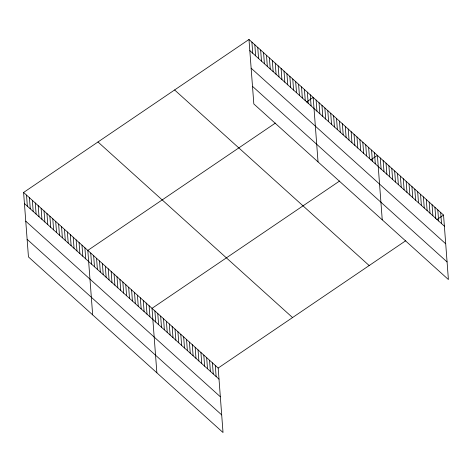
<?xml version="1.0" encoding="UTF-8"?>
<svg xmlns="http://www.w3.org/2000/svg" width="472" height="472" viewBox="0 0 472 472"><rect width="100%" height="100%" fill="white"/><g stroke="black" fill="none" stroke-linecap="round" stroke-linejoin="round"><path stroke-width="0.71" d="M23.6 192.458L218.176 368.042L223.02 432.517L28.45 256.927L23.6 192.458L248.98 39.483L443.55 215.073L448.4 279.542L253.824 103.958L248.98 39.483M275.436 123.05L87.81 250.402L92.66 314.871M306.428 102.017L313.19 97.427L318.034 161.902M339.645 180.994L152.019 308.346L156.869 372.815M370.638 159.961L377.399 155.371L382.243 219.846M218.176 368.042L405.802 240.69M436.789 219.657L443.55 215.073M249.812 50.592L444.388 226.177M251.139 68.204L445.71 243.788M252.502 86.346L447.078 261.936M174.605 89.963L369.175 265.553M97.975 141.978L292.551 317.562M24.438 203.568L219.008 379.152M25.759 221.173L220.335 396.763M27.122 239.322L221.698 414.906M440.677 212.477L441.509 223.58M437.798 209.881L438.635 220.99M434.924 207.285L435.756 218.394M432.045 204.689L432.883 215.798M429.172 202.093L430.004 213.202M426.293 199.497L427.13 210.606M423.419 196.901L424.251 208.01M420.54 194.305L421.378 205.414M417.667 191.709L418.499 202.818M414.788 189.113L415.625 200.222M411.914 186.517L412.746 197.626M409.035 183.921L409.873 195.03M406.162 181.325L406.994 192.434M403.283 178.729L404.12 189.838M400.409 176.133L401.241 187.242M397.53 173.543L398.368 184.646M394.657 170.947L395.489 182.05M391.778 168.351L392.615 179.46M388.904 165.755L389.736 176.864M386.025 163.159L386.863 174.268M383.152 160.563L383.984 171.672M380.273 157.967L381.111 169.076M374.479 152.739L375.311 163.843M371.558 150.102L372.396 161.212M368.644 147.47L369.476 158.58M365.723 144.833L366.555 155.943M362.803 142.202L363.641 153.311M359.882 139.57L360.72 150.674M356.968 136.933L357.8 148.043M354.047 134.302L354.885 145.411M351.127 131.664L351.964 142.774M348.212 129.033L349.044 140.143M345.292 126.396L346.129 137.505M342.371 123.764L343.209 134.874M339.457 121.133L340.288 132.243M336.536 118.496L337.374 129.605M333.615 115.864L334.453 126.974M330.701 113.227L331.533 124.337M327.78 110.595L328.618 121.705M324.86 107.964L325.698 119.074M321.945 105.327L322.777 116.436M319.025 102.695L319.863 113.805M316.104 100.058L316.942 111.168M310.269 94.795L311.101 105.899M307.349 92.158L308.187 103.268M304.434 89.527L305.266 100.636M301.514 86.889L302.346 97.999M298.593 84.258L299.431 95.368M295.673 81.626L296.51 92.73M292.758 78.989L293.59 90.099M289.837 76.358L290.675 87.468M286.917 73.721L287.755 84.83M284.002 71.089L284.834 82.199M281.082 68.458L281.92 79.561M278.161 65.82L278.999 76.93M275.247 63.189L276.079 74.299M272.326 60.552L273.164 71.661M269.406 57.92L270.244 69.03M266.491 55.283L267.323 66.393M263.571 52.652L264.408 63.761M260.65 50.02L261.488 61.13M257.736 47.383L258.567 58.493M254.815 44.751L255.653 55.861M251.895 42.114L252.732 53.224M215.297 365.446L216.135 376.556M212.424 362.85L213.255 373.96M209.544 360.254L210.382 371.364M206.671 357.658L207.503 368.768M203.792 355.062L204.63 366.172M200.919 352.472L201.75 363.576M198.039 349.876L198.877 360.98M195.166 347.28L195.998 358.39M192.287 344.684L193.125 355.794M189.414 342.088L190.245 353.198M186.534 339.492L187.372 350.602M183.661 336.896L184.493 348.006M180.782 334.3L181.62 345.41M177.909 331.704L178.74 342.814M175.029 329.108L175.867 340.218M172.156 326.512L172.988 337.622M169.277 323.916L170.115 335.026M166.404 321.32L167.235 332.43M163.524 318.724L164.362 329.834M160.651 316.128L161.483 327.238M157.772 313.532L158.61 324.642M154.893 310.942L155.73 322.046M149.099 305.708L149.937 316.818M146.184 303.077L147.016 314.187M143.264 300.44L144.102 311.549M140.343 297.808L141.181 308.918M137.429 295.177L138.261 306.281M134.508 292.54L135.34 303.649M131.588 289.908L132.425 301.018M128.673 287.271L129.505 298.381M125.753 284.64L126.585 295.749M122.832 282.002L123.67 293.112M119.912 279.371L120.749 290.481M116.997 276.739L117.829 287.849M114.076 274.102L114.914 285.212M111.156 271.471L111.994 282.58M108.241 268.833L109.073 279.943M105.321 266.202L106.159 277.312M102.4 263.571L103.238 274.68M99.486 260.933L100.318 272.043M96.565 258.302L97.403 269.412M93.645 255.665L94.483 266.774M90.73 253.033L91.562 264.143M84.889 247.765L85.727 258.874M81.975 245.133L82.806 256.243M79.054 242.496L79.892 253.606M76.134 239.864L76.971 250.974M73.219 237.233L74.051 248.337M70.299 234.596L71.13 245.705M67.378 231.964L68.216 243.074M64.463 229.327L65.295 240.437M61.543 226.696L62.375 237.805M58.622 224.064L59.46 235.168M55.702 221.427L56.54 232.537M52.787 218.796L53.619 229.905M49.867 216.158L50.705 227.268M46.946 213.527L47.784 224.637M44.032 210.89L44.864 221.999M41.111 208.258L41.949 219.368M38.191 205.627L39.029 216.737M35.276 202.989L36.108 214.099M32.356 200.358L33.193 211.468M29.435 197.721L30.273 208.83M26.521 195.089L27.352 206.199"/></g></svg>
